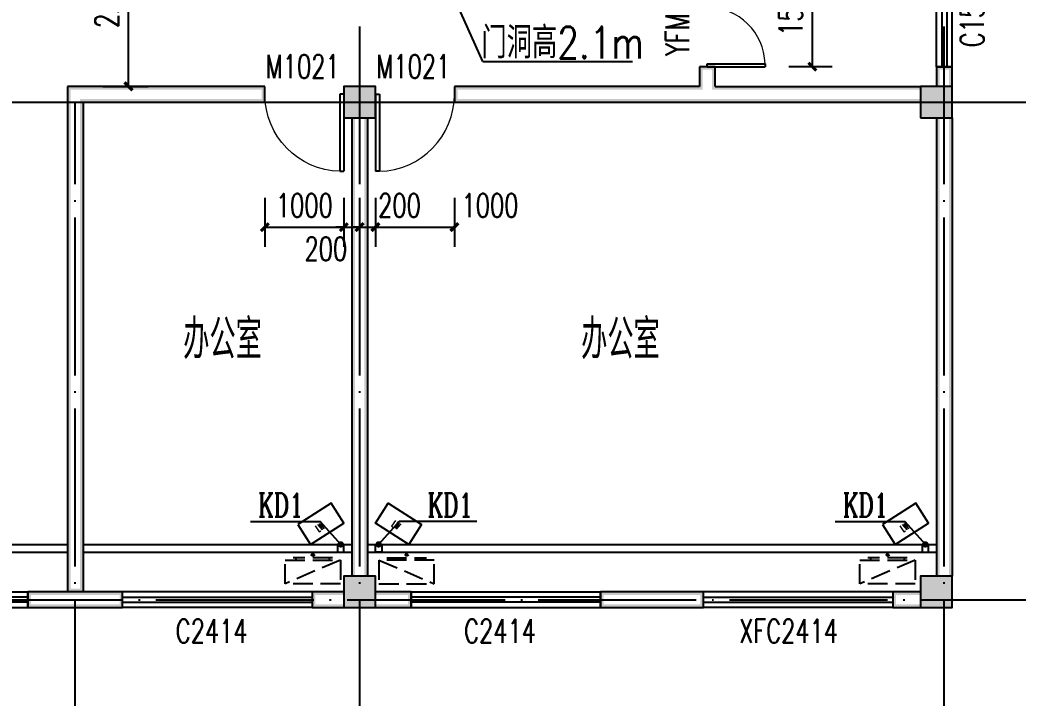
# Model space of a CAD drawing. Extents: x 5904849 to 6011887, y -826029 to -177002.
# Drawn here: x 5933714 to 5946348, y -482547 to -473960 of the extents above; entities that cross this region are included whole.
import ezdxf

# ---------------------------------------------------------------- set-up
doc = ezdxf.new("R2010")
doc.units = 0
doc.header["$LTSCALE"] = 1000
doc.header["$MEASUREMENT"] = 0
doc.linetypes.add('DASH', pattern=[0.35, 0.25, -0.1])
doc.linetypes.add('DOTE', pattern=[2.42, 2, -0.2, 0.02, -0.2])
doc.layers.get('0').update_dxf_attribs({"linetype": 'CONTINUOUS'})
doc.layers.get('Defpoints').update_dxf_attribs({"linetype": 'CONTINUOUS'})
for name, color, linetype in [('COLUMN', 9, 'CONTINUOUS'), ('DIM_SYMB', 3, 'CONTINUOUS'), ('DOTE', 252, 'CONTINUOUS'), ('PUB_DIM', 3, 'CONTINUOUS'), ('PUB_HATCH', 8, 'CONTINUOUS'), ('PUB_TEXT', 7, 'CONTINUOUS'), ('PUB_WALL', 9, 'CONTINUOUS'), ('WALL', 2, 'CONTINUOUS'), ('WINDOW', 4, 'CONTINUOUS'), ('WINDOW_TEXT', 7, 'CONTINUOUS'), ('厨卫布置', 6, 'CONTINUOUS'), ('填充', 251, 'CONTINUOUS'), ('排水', 221, 'CONTINUOUS')]:
    doc.layers.add(name, color=color, linetype=linetype)
doc.styles.add('_HZTXT', font='txt.shx', dxfattribs={"width": 0.8, "bigfont": 'HZTXT.shx'})
doc.styles.add('_TCH_DIM_T3', font='SIMPLEX', dxfattribs={"width": 0.705882, "bigfont": 'GBCBIG'})
doc.styles.add('_TCH_LABEL', font='COMPLEX', dxfattribs={"bigfont": 'GBCBIG'})
doc.styles.add('_TCH_WINDOW', font='SIMPLEX', dxfattribs={"height": 3.5, "bigfont": 'GBCBIG'})
doc.styles.add('DIM_FONT', font='SIMPLEX', dxfattribs={"width": 0.7, "bigfont": 'GBCBIG'})
doc.styles.add('schuco', font='sceie.shx', dxfattribs={"width": 0.7, "bigfont": 'sceic.shx'})
doc.dimstyles.new('_TCH_ARCH&&100', dxfattribs={"dimtxt": 297.5, "dimasz": 100, "dimexe": 250, "dimexo": 300, "dimgap": 126.25, "dimtad": 1, "dimdec": 0, "dimzin": 0, "dimdsep": 46, "dimtxsty": '_TCH_DIM_T3', "dimblk": 'ARCHTICK', "dimcen": 0.09, "dimclrt": 7, "dimazin": 2, "dimtfac": 1, "dimtdec": 0, "dimtix": 1, "dimtmove": 2, "dimatfit": 3, "dimfxl": 0, "dimtolj": 1, "dimtzin": 0, "dimarcsym": 0})

# ---------------------------------------------------------------- blocks, each defined once
blk = doc.blocks.new('_ArchTick')
at = {"color": 0, "linetype": 'ByBlock', "const_width": 0.4}
blk.add_lwpolyline([(-0.5, -0.5), (0.5, 0.5)], dxfattribs=at)
blk = doc.blocks.new('*D163')
at = {"layer": 'Defpoints', "color": 0}
for p in [(5943146, -473051), (5943744, -473051), (5943146, -474551)]:
    blk.add_point(p, dxfattribs=at)
at = {"layer": 'PUB_DIM', "color": 0, "lineweight": -2}
for p, q in [((5943446, -473051), (5943994, -473051)), ((5943744, -474551), (5943744, -473051)), ((5943446, -474551), (5943994, -474551))]:
    blk.add_line(p, q, dxfattribs=at)
at = {"layer": 'PUB_DIM', "color": 0, "lineweight": -2, "xscale": 100, "yscale": 100, "zscale": 100}
for p, rotation in [((5943744, -473051), 90), ((5943744, -474551), 270)]:
    blk.add_blockref('_ArchTick', p, dxfattribs=dict(at, rotation=rotation))
at = {"layer": 'PUB_DIM', "color": 7, "insert": (5943469, -473801), "char_height": 297.5, "attachment_point": 5, "rotation": 90, "style": '_TCH_DIM_T3'}
blk.add_mtext('\\A1;1500', dxfattribs=at)
blk = doc.blocks.new('*D868')
at = {"layer": 'Defpoints', "color": 0}
for p in [(5934464, -472601), (5935088, -472601), (5934464, -474801)]:
    blk.add_point(p, dxfattribs=at)
at = {"layer": 'PUB_DIM', "color": 0, "lineweight": -2}
for p, q in [((5934764, -472601), (5935338, -472601)), ((5935088, -474801), (5935088, -472601)), ((5934764, -474801), (5935338, -474801))]:
    blk.add_line(p, q, dxfattribs=at)
at = {"layer": 'PUB_DIM', "color": 0, "lineweight": -2, "xscale": 100, "yscale": 100, "zscale": 100}
for p, rotation in [((5935088, -472601), 90), ((5935088, -474801), 270)]:
    blk.add_blockref('_ArchTick', p, dxfattribs=dict(at, rotation=rotation))
at = {"layer": 'PUB_DIM', "color": 7, "insert": (5934813, -473701), "char_height": 297.5, "attachment_point": 5, "rotation": 90, "style": '_TCH_DIM_T3'}
blk.add_mtext('\\A1;2200', dxfattribs=at)
blk = doc.blocks.new('*D914')
at = {"layer": 'Defpoints', "color": 0}
for p in [(5938214, -475912), (5939214, -475912), (5939214, -476583)]:
    blk.add_point(p, dxfattribs=at)
at = {"layer": 'PUB_DIM', "color": 0, "lineweight": -2}
for p, q in [((5938214, -476212), (5938214, -476833)), ((5939214, -476212), (5939214, -476833)), ((5938214, -476583), (5939214, -476583))]:
    blk.add_line(p, q, dxfattribs=at)
at = {"layer": 'PUB_DIM', "color": 0, "lineweight": -2, "xscale": 100, "yscale": 100, "zscale": 100, "rotation": 180}
blk.add_blockref('_ArchTick', (5938214, -476583), dxfattribs=at)
at = {"layer": 'PUB_DIM', "color": 0, "lineweight": -2, "xscale": 100, "yscale": 100, "zscale": 100}
blk.add_blockref('_ArchTick', (5939214, -476583), dxfattribs=at)
at = {"layer": 'PUB_DIM', "color": 7, "insert": (5939664, -476308), "char_height": 297.5, "attachment_point": 5, "style": '_TCH_DIM_T3'}
blk.add_mtext('\\A1;1000', dxfattribs=at)
blk = doc.blocks.new('*D915')
at = {"layer": 'Defpoints', "color": 0}
for p in [(5938014, -475912), (5938214, -475912), (5938214, -476583)]:
    blk.add_point(p, dxfattribs=at)
at = {"layer": 'PUB_DIM', "color": 0, "lineweight": -2}
for p, q in [((5938014, -476212), (5938014, -476833)), ((5938214, -476212), (5938214, -476833)), ((5938014, -476583), (5937914, -476583)), ((5938014, -476583), (5938214, -476583)), ((5938214, -476583), (5938314, -476583))]:
    blk.add_line(p, q, dxfattribs=at)
at = {"layer": 'PUB_DIM', "color": 0, "lineweight": -2, "xscale": 100, "yscale": 100, "zscale": 100}
blk.add_blockref('_ArchTick', (5938014, -476583), dxfattribs=at)
at = {"layer": 'PUB_DIM', "color": 0, "lineweight": -2, "xscale": 100, "yscale": 100, "zscale": 100, "rotation": 180}
blk.add_blockref('_ArchTick', (5938214, -476583), dxfattribs=at)
at = {"layer": 'PUB_DIM', "color": 7, "insert": (5938518, -476308), "char_height": 297.5, "attachment_point": 5, "style": '_TCH_DIM_T3'}
blk.add_mtext('\\A1;200', dxfattribs=at)
blk = doc.blocks.new('*D916')
at = {"layer": 'Defpoints', "color": 0}
for p in [(5937814, -475912), (5938014, -475912), (5938014, -476583)]:
    blk.add_point(p, dxfattribs=at)
at = {"layer": 'PUB_DIM', "color": 0, "lineweight": -2}
for p, q in [((5937814, -476212), (5937814, -476833)), ((5938014, -476212), (5938014, -476833)), ((5937814, -476583), (5937714, -476583)), ((5937814, -476583), (5938014, -476583)), ((5938014, -476583), (5938114, -476583))]:
    blk.add_line(p, q, dxfattribs=at)
at = {"layer": 'PUB_DIM', "color": 0, "lineweight": -2, "xscale": 100, "yscale": 100, "zscale": 100}
blk.add_blockref('_ArchTick', (5937814, -476583), dxfattribs=at)
at = {"layer": 'PUB_DIM', "color": 0, "lineweight": -2, "xscale": 100, "yscale": 100, "zscale": 100, "rotation": 180}
blk.add_blockref('_ArchTick', (5938014, -476583), dxfattribs=at)
at = {"layer": 'PUB_DIM', "color": 7, "insert": (5937586, -476858), "char_height": 297.5, "attachment_point": 5, "style": '_TCH_DIM_T3'}
blk.add_mtext('\\A1;200', dxfattribs=at)
blk = doc.blocks.new('*D917')
at = {"layer": 'Defpoints', "color": 0}
for p in [(5936814, -475912), (5937814, -475912), (5937814, -476583)]:
    blk.add_point(p, dxfattribs=at)
at = {"layer": 'PUB_DIM', "color": 0, "lineweight": -2}
for p, q in [((5936814, -476212), (5936814, -476833)), ((5937814, -476212), (5937814, -476833)), ((5936814, -476583), (5937814, -476583))]:
    blk.add_line(p, q, dxfattribs=at)
at = {"layer": 'PUB_DIM', "color": 0, "lineweight": -2, "xscale": 100, "yscale": 100, "zscale": 100, "rotation": 180}
blk.add_blockref('_ArchTick', (5936814, -476583), dxfattribs=at)
at = {"layer": 'PUB_DIM', "color": 0, "lineweight": -2, "xscale": 100, "yscale": 100, "zscale": 100}
blk.add_blockref('_ArchTick', (5937814, -476583), dxfattribs=at)
at = {"layer": 'PUB_DIM', "color": 7, "insert": (5937314, -476308), "char_height": 297.5, "attachment_point": 5, "style": '_TCH_DIM_T3'}
blk.add_mtext('\\A1;1000', dxfattribs=at)
blk = doc.blocks.new('$WINLIB2D$00000001')
at = {"color": 0}
for points in [[(-0.5, 0.5), (-0.5, -0.5)], [(-0.5, 0.5), (0.5, 0.5)], [(0.5, -0.5), (0.5, 0.5)], [(0.5, 0.1667), (-0.5, 0.1667)], [(0.5, -0.1667), (-0.5, -0.1667)], [(-0.5, -0.5), (0.5, -0.5)]]:
    blk.add_lwpolyline(points, dxfattribs=at)
blk = doc.blocks.new('$DorLib2D$00000001')
for p, q in [((0.45, 0.975), (0.5, 0.975)), ((0.45, 0), (0.45, 0.975)), ((0.5, 0), (0.5, 0.975)), ((0.5, 0), (0.45, 0))]:
    blk.add_line(p, q)
at = {"lineweight": 13}
blk.add_arc((0.475, 0), 0.975, 91.4693, 180, dxfattribs=at)
blk = doc.blocks.new('$DorLib2D$00000002')
for p, q in [((-0.5, 0), (-0.5, 0.4875)), ((-0.475, 0.4875), (-0.5, 0.4875)), ((-0.475, 0), (-0.475, 0.4875)), ((0.475, 0), (0.475, 0.4875)), ((0.475, 0.4875), (0.5, 0.4875)), ((0.5, 0), (0.5, 0.4875)), ((-0.5, 0), (-0.475, 0)), ((0.5, 0), (0.475, 0))]:
    blk.add_line(p, q)
at = {"lineweight": 13}
for centre, start, end in [((-0.4875, 0), 0, 88.53072), ((0.4875, 0), 91.46928, 180)]:
    blk.add_arc(centre, 0.4875, start, end, dxfattribs=at)
blk = doc.blocks.new('$TCHSYS$WIN2D')
for p, q in [((-0.5, 0.5), (0.5, 0.5)), ((-0.5, 0.5), (-0.5, -0.5)), ((0.5, 0.5), (0.5, -0.5)), ((0.5, 0.1667), (-0.5, 0.1667)), ((0.5, -0.1667), (-0.5, -0.1667)), ((-0.5, -0.5), (0.5, -0.5))]:
    blk.add_line(p, q)
blk = doc.blocks.new('_FZH')
blk.add_lwpolyline([(-0.5, -0.5), (0.5, -0.5), (0.5, 0.5), (-0.5, 0.5)], close=True)
at = {"layer": 'PUB_HATCH'}
blk.add_solid([(-0.5, -0.5), (0.5, -0.5), (-0.5, 0.5), (0.5, 0.5)], dxfattribs=at)
blk = doc.blocks.new('A$C2E081725')
at = {"linetype": 'DASH'}
for p, q in [((700, 94), (0, 394)), ((600, 64), (100, 64)), ((138, 94), (138, 64)), ((350, 8), (327, 39)), ((350, 49), (350, 0)), ((350, 8), (373, 39)), ((563, 94), (563, 64))]:
    blk.add_line(p, q, dxfattribs=at)
blk.add_lwpolyline([(0, 394), (0, 94), (700, 94), (700, 394)], close=True, dxfattribs=at)

msp = doc.modelspace()

# ---------------------------------------------------------------- hatches: boundary and pattern name
at = {"layer": 'PUB_WALL', "linetype": 'ByBlock'}
for points in [[(5942514.3, -474551.4), (5942314.3, -474551.4), (5942354.3, -474591.4), (5942474.3, -474591.4)], [(5942314.3, -474551.4), (5942314.3, -474801.4), (5942354.3, -474841.4), (5942354.3, -474591.4)], [(5942514.3, -474801.4), (5942514.3, -474551.4), (5942474.3, -474591.4), (5942474.3, -474841.4)], [(5945514.3, -474551.4), (5945314.3, -474551.4), (5945354.3, -474591.4), (5945474.3, -474591.4)], [(5945314.3, -474801.4), (5945354.3, -474801.4), (5945354.3, -474591.4), (5945314.3, -474551.4)], [(5945474.3, -474801.4), (5945514.3, -474801.4), (5945514.3, -474551.4), (5945474.3, -474591.4)], [(5936814.3, -474801.4), (5934314.3, -474801.4), (5934354.3, -474841.4), (5936774.3, -474841.4)], [(5934314.3, -474801.4), (5934314.3, -481201.4), (5934354.3, -481201.4), (5934354.3, -474841.4)], [(5936814.3, -475001.4), (5936814.3, -474801.4), (5936774.3, -474841.4), (5936774.3, -474961.4)], [(5938214.3, -474801.4), (5937814.3, -474801.4), (5937854.3, -474841.4), (5938174.3, -474841.4)], [(5937814.3, -474801.4), (5937814.3, -475201.4), (5937854.3, -475161.4), (5937854.3, -474841.4)], [(5938214.3, -475201.4), (5938214.3, -474801.4), (5938174.3, -474841.4), (5938174.3, -475161.4)], [(5942314.3, -474801.4), (5939214.3, -474801.4), (5939254.3, -474841.4), (5942354.3, -474841.4)], [(5939214.3, -474801.4), (5939214.3, -475001.4), (5939254.3, -474961.4), (5939254.3, -474841.4)], [(5945114.3, -474841.4), (5945114.3, -474801.4), (5942514.3, -474801.4), (5942474.3, -474841.4)], [(5945514.3, -474801.4), (5945114.3, -474801.4), (5945154.3, -474841.4), (5945474.3, -474841.4)], [(5945114.3, -474801.4), (5945114.3, -475201.4), (5945154.3, -475161.4), (5945154.3, -474841.4)], [(5945514.3, -475201.4), (5945514.3, -474801.4), (5945474.3, -474841.4), (5945474.3, -475161.4)], [(5934514.3, -475001.4), (5936814.3, -475001.4), (5936774.3, -474961.4), (5934474.3, -474961.4)], [(5934514.3, -475001.4), (5934514.3, -481201.4), (5934474.3, -481201.4), (5934474.3, -474961.4)], [(5939214.3, -475001.4), (5942414.3, -475001.4), (5942414.3, -474961.4), (5939254.3, -474961.4)], [(5945114.3, -475001.4), (5945114.3, -474961.4), (5942414.3, -474961.4), (5942414.3, -475001.4)], [(5937814.3, -475201.4), (5938214.3, -475201.4), (5938174.3, -475161.4), (5937854.3, -475161.4)], [(5937914.3, -481001.4), (5937954.3, -481001.4), (5937954.3, -475201.4), (5937914.3, -475201.4)], [(5938074.3, -481001.4), (5938114.3, -481001.4), (5938114.3, -475201.4), (5938074.3, -475201.4)], [(5945114.3, -475201.4), (5945514.3, -475201.4), (5945474.3, -475161.4), (5945154.3, -475161.4)], [(5945314.3, -481001.4), (5945354.3, -481001.4), (5945354.3, -475201.4), (5945314.3, -475201.4)], [(5945474.3, -481001.4), (5945514.3, -481001.4), (5945514.3, -475201.4), (5945474.3, -475201.4)], [(5938214.3, -481001.4), (5937814.3, -481001.4), (5937854.3, -481041.4), (5938174.3, -481041.4)], [(5937814.3, -481001.4), (5937814.3, -481401.4), (5937854.3, -481361.4), (5937854.3, -481041.4)], [(5938214.3, -481401.4), (5938214.3, -481001.4), (5938174.3, -481041.4), (5938174.3, -481361.4)], [(5945514.3, -481001.4), (5945114.3, -481001.4), (5945154.3, -481041.4), (5945474.3, -481041.4)], [(5945114.3, -481001.4), (5945114.3, -481401.4), (5945154.3, -481361.4), (5945154.3, -481041.4)], [(5945514.3, -481401.4), (5945514.3, -481001.4), (5945474.3, -481041.4), (5945474.3, -481361.4)], [(5934414.3, -481201.4), (5933814.3, -481201.4), (5933854.3, -481241.4), (5934414.3, -481241.4)], [(5933814.3, -481201.4), (5933814.3, -481401.4), (5933854.3, -481361.4), (5933854.3, -481241.4)], [(5934514.3, -481201.4), (5934314.3, -481201.4), (5934314.3, -481161.4), (5934514.3, -481161.4)], [(5935014.3, -481201.4), (5934414.3, -481201.4), (5934414.3, -481241.4), (5934974.3, -481241.4)], [(5935014.3, -481401.4), (5935014.3, -481201.4), (5934974.3, -481241.4), (5934974.3, -481361.4)], [(5937814.3, -481241.4), (5937814.3, -481201.4), (5937414.3, -481201.4), (5937454.3, -481241.4)], [(5937414.3, -481201.4), (5937414.3, -481401.4), (5937454.3, -481361.4), (5937454.3, -481241.4)], [(5938214.3, -481201.4), (5938214.3, -481241.4), (5938624.3, -481241.4), (5938664.3, -481201.4)], [(5938664.3, -481401.4), (5938664.3, -481201.4), (5938624.3, -481241.4), (5938624.3, -481361.4)], [(5941714.3, -481201.4), (5941064.3, -481201.4), (5941104.3, -481241.4), (5941714.3, -481241.4)], [(5941064.3, -481201.4), (5941064.3, -481401.4), (5941104.3, -481361.4), (5941104.3, -481241.4)], [(5942364.3, -481201.4), (5941714.3, -481201.4), (5941714.3, -481241.4), (5942324.3, -481241.4)], [(5942364.3, -481401.4), (5942364.3, -481201.4), (5942324.3, -481241.4), (5942324.3, -481361.4)], [(5945114.3, -481241.4), (5945114.3, -481201.4), (5944764.3, -481201.4), (5944804.3, -481241.4)], [(5944764.3, -481201.4), (5944764.3, -481401.4), (5944804.3, -481361.4), (5944804.3, -481241.4)], [(5933814.3, -481401.4), (5934414.3, -481401.4), (5934414.3, -481361.4), (5933854.3, -481361.4)], [(5934414.3, -481401.4), (5935014.3, -481401.4), (5934974.3, -481361.4), (5934414.3, -481361.4)], [(5937814.3, -481401.4), (5937814.3, -481361.4), (5937454.3, -481361.4), (5937414.3, -481401.4)], [(5937814.3, -481401.4), (5938214.3, -481401.4), (5938174.3, -481361.4), (5937854.3, -481361.4)], [(5938214.3, -481361.4), (5938214.3, -481401.4), (5938664.3, -481401.4), (5938624.3, -481361.4)], [(5941064.3, -481401.4), (5941714.3, -481401.4), (5941714.3, -481361.4), (5941104.3, -481361.4)], [(5941714.3, -481401.4), (5942364.3, -481401.4), (5942324.3, -481361.4), (5941714.3, -481361.4)], [(5945114.3, -481401.4), (5945114.3, -481361.4), (5944804.3, -481361.4), (5944764.3, -481401.4)], [(5945114.3, -481401.4), (5945514.3, -481401.4), (5945474.3, -481361.4), (5945154.3, -481361.4)]]:
    msp.add_hatch(color=256, dxfattribs=at).paths.add_polyline_path(points)

# ---------------------------------------------------------------- linework, layer by layer
at = {"linetype": 'ByBlock'}
for p, q in [((5930914.3, -480601.4), (5934314.3, -480601.4)), ((5934514.3, -480601.4), (5937914.3, -480601.4)), ((5938114.3, -480601.4), (5941614.3, -480601.4)), ((5941614.3, -480601.4), (5945314.3, -480601.4))]:
    msp.add_line(p, q, dxfattribs=at)
at = {"layer": 'DIM_SYMB'}
for points in [[(5936631.6, -480311.5), (5937512.7, -480311.5), (5937774.3, -480601.4)], [(5939497, -480311.5), (5938515.9, -480311.5), (5938254.3, -480601.4)], [(5944031.6, -480311.5), (5944912.7, -480311.5), (5945174.3, -480601.4)]]:
    msp.add_lwpolyline(points, dxfattribs=at)
at = {"layer": 'DIM_SYMB', "const_width": 40}
for points in [[(5937760.9, -480586.5, 1), (5937787.7, -480616.2, 1)], [(5938267.7, -480586.5, 1), (5938240.9, -480616.2, 1)], [(5945160.9, -480586.5, 1), (5945187.7, -480616.2, 1)]]:
    msp.add_lwpolyline(points, format="xyb", close=True, dxfattribs=at)
at = {"layer": 'DOTE', "linetype": 'DOTE'}
for p, q in [((5938014.3, -483301.4), (5938014.3, -463801.4)), ((5945414.3, -483301.4), (5945414.3, -463801.4)), ((5920914.3, -475001.4), (5947914.3, -475001.4)), ((5922514.3, -475001.4), (5946314.3, -475001.4)), ((5934414.3, -483301.4), (5934414.3, -475001.4)), ((5920914.3, -481301.4), (5947914.3, -481301.4))]:
    msp.add_line(p, q, dxfattribs=at)
at = {"layer": 'PUB_DIM'}
for q in [(5938820.3, -472801.4), (5941466.1, -474484.5)]:
    msp.add_line((5939573.2, -474484.5), q, dxfattribs=at)
at = {"layer": 'WALL', "linetype": 'ByBlock'}
for p, q in [((5942514.3, -474551.4), (5942314.3, -474551.4)), ((5942314.3, -474551.4), (5942314.3, -474801.4)), ((5942514.3, -474801.4), (5942514.3, -474551.4)), ((5945514.3, -474551.4), (5945314.3, -474551.4)), ((5945314.3, -474551.4), (5945314.3, -474801.4)), ((5945514.3, -474801.4), (5945514.3, -474551.4)), ((5936814.3, -474801.4), (5934314.3, -474801.4)), ((5934314.3, -474801.4), (5934314.3, -481201.4)), ((5936814.3, -475001.4), (5936814.3, -474801.4)), ((5942314.3, -474801.4), (5939214.3, -474801.4)), ((5939214.3, -474801.4), (5939214.3, -475001.4)), ((5942514.3, -474801.4), (5945114.3, -474801.4)), ((5934514.3, -475001.4), (5936814.3, -475001.4)), ((5934514.3, -475001.4), (5934514.3, -481201.4)), ((5939214.3, -475001.4), (5942414.3, -475001.4)), ((5942414.3, -475001.4), (5945114.3, -475001.4)), ((5937914.3, -475201.4), (5937914.3, -481001.4)), ((5938114.3, -475201.4), (5938114.3, -481001.4)), ((5945314.3, -475201.4), (5945314.3, -481001.4)), ((5945514.3, -475201.4), (5945514.3, -481001.4)), ((5934414.3, -481201.4), (5933814.3, -481201.4)), ((5933814.3, -481201.4), (5933814.3, -481401.4)), ((5934514.3, -481201.4), (5934314.3, -481201.4)), ((5935014.3, -481201.4), (5934414.3, -481201.4)), ((5935014.3, -481401.4), (5935014.3, -481201.4)), ((5937814.3, -481201.4), (5937414.3, -481201.4)), ((5937414.3, -481201.4), (5937414.3, -481401.4)), ((5938664.3, -481201.4), (5938214.3, -481201.4)), ((5938664.3, -481401.4), (5938664.3, -481201.4)), ((5941714.3, -481201.4), (5941064.3, -481201.4)), ((5941064.3, -481201.4), (5941064.3, -481401.4)), ((5942364.3, -481201.4), (5941714.3, -481201.4)), ((5942364.3, -481401.4), (5942364.3, -481201.4)), ((5945114.3, -481201.4), (5944764.3, -481201.4)), ((5944764.3, -481201.4), (5944764.3, -481401.4)), ((5933814.3, -481401.4), (5934414.3, -481401.4)), ((5934414.3, -481401.4), (5935014.3, -481401.4)), ((5937414.3, -481401.4), (5937814.3, -481401.4)), ((5938214.3, -481401.4), (5938664.3, -481401.4)), ((5941064.3, -481401.4), (5941714.3, -481401.4)), ((5941714.3, -481401.4), (5942364.3, -481401.4)), ((5944764.3, -481401.4), (5945114.3, -481401.4))]:
    msp.add_line(p, q, dxfattribs=at)
at = {"layer": '厨卫布置'}
for points in [[(5937231.5, -480349), (5937393.6, -480601.4), (5937814.3, -480331.1), (5937652.2, -480078.7)], [(5938797.1, -480349), (5938635, -480601.4), (5938214.3, -480331.1), (5938376.4, -480078.7)], [(5944631.5, -480349), (5944793.6, -480601.4), (5945214.3, -480331.1), (5945052.2, -480078.7)]]:
    msp.add_lwpolyline(points, close=True, dxfattribs=at)
at = {"layer": '填充', "linetype": 'DASH', "ltscale": 500}
for p, q in [((5930914.3, -480701.4), (5934314.3, -480701.4)), ((5934514.3, -480701.4), (5937914.3, -480701.4)), ((5938114.3, -480701.4), (5941614.3, -480701.4)), ((5941614.3, -480701.4), (5945314.3, -480701.4))]:
    msp.add_line(p, q, dxfattribs=at)
at = {"layer": '排水'}
for points in [[(5937734.3, -480701.4), (5937814.3, -480701.4), (5937814.3, -480601.4), (5937734.3, -480601.4)], [(5938294.3, -480701.4), (5938214.3, -480701.4), (5938214.3, -480601.4), (5938294.3, -480601.4)], [(5945134.3, -480701.4), (5945214.3, -480701.4), (5945214.3, -480601.4), (5945134.3, -480601.4)]]:
    msp.add_lwpolyline(points, close=True, dxfattribs=at)

# ---------------------------------------------------------------- block references
at = {"layer": 'COLUMN', "linetype": 'ByBlock', "xscale": 400, "yscale": 400, "zscale": 400}
for p in [(5938014.3, -475001.4), (5945314.3, -475001.4), (5938014.3, -481201.4), (5945314.3, -481201.4)]:
    msp.add_blockref('_FZH', p, dxfattribs=at)
at = {"layer": 'WINDOW', "color": 0}
ref = msp.add_blockref('$DorLib2D$00000002', (5942414.3, -473801.4), dxfattribs=dict(at, xscale=-1500, yscale=-1500, zscale=-1500, rotation=90.00000000771509))
ref.add_attrib('A', 'YFM1521', (5942183.2, -474416.4), dxfattribs={"layer": 'WINDOW_TEXT', "color": 0, "height": 297.5, "rotation": 90, "style": '_TCH_WINDOW', "width": 0.705882})
at = {"layer": 'WINDOW', "linetype": 'ByBlock'}
ref = msp.add_blockref('$TCHSYS$WIN2D', (5945414.3, -473801.4), dxfattribs=dict(at, xscale=-1500, yscale=-199.9999982714653, zscale=-1500, rotation=269.9999998714003))
ref.add_attrib('A', 'C1514', (5945915.7, -474305.9), dxfattribs={"layer": 'WINDOW_TEXT', "linetype": 'ByBlock', "height": 297.5, "rotation": 90, "style": '_TCH_WINDOW', "width": 0.705882})
ref = msp.add_blockref('$DorLib2D$00000001', (5937314.3, -474901.4), dxfattribs=dict(at, xscale=1000, yscale=-1000, zscale=1000, rotation=359.9999999773698))
ref.add_attrib('A', 'M1021', (5936825.6, -474697.4), dxfattribs={"layer": 'WINDOW_TEXT', "linetype": 'ByBlock', "height": 297.5, "style": '_TCH_WINDOW', "width": 0.705882})
ref = msp.add_blockref('$DorLib2D$00000001', (5938714.3, -474901.4), dxfattribs=dict(at, xscale=-1000, yscale=-1000, zscale=-1000, rotation=1.42194545476079e-09))
ref.add_attrib('A', 'M1021', (5938225.6, -474697.4), dxfattribs={"layer": 'WINDOW_TEXT', "linetype": 'ByBlock', "height": 297.5, "rotation": 0, "style": '_TCH_WINDOW', "width": 0.705882})
ref = msp.add_blockref('$WINLIB2D$00000001', (5932614.3, -481301.4), dxfattribs=dict(at, xscale=-2400, yscale=-199.9999949552584, zscale=-2400, rotation=180.0000000001871))
ref.add_attrib('A', 'C2414', (5932086.8, -481847.4), dxfattribs={"layer": 'WINDOW_TEXT', "linetype": 'ByBlock', "height": 297.5, "style": '_TCH_WINDOW', "width": 0.705882})
ref = msp.add_blockref('$WINLIB2D$00000001', (5936214.3, -481301.4), dxfattribs=dict(at, xscale=2400, yscale=-200.0000048198272, zscale=2400, rotation=180.0000000469612))
ref.add_attrib('A', 'C2414', (5935686.8, -481847.4), dxfattribs={"layer": 'WINDOW_TEXT', "linetype": 'ByBlock', "height": 297.5, "rotation": 0, "style": '_TCH_WINDOW', "width": 0.705882})
ref = msp.add_blockref('$WINLIB2D$00000001', (5939864.3, -481301.4), dxfattribs=dict(at, xscale=-2400, yscale=-200.0000048198272, zscale=-2400, rotation=180.0000000469611))
ref.add_attrib('A', 'C2414', (5939336.8, -481847.4), dxfattribs={"layer": 'WINDOW_TEXT', "linetype": 'ByBlock', "height": 297.5, "rotation": 0, "style": '_TCH_WINDOW', "width": 0.705882})
ref = msp.add_blockref('$WINLIB2D$00000001', (5943564.3, -481301.4), dxfattribs=dict(at, xscale=2400, yscale=-200.0000067215879, zscale=2400, rotation=180.0000000596849))
ref.add_attrib('A', 'XFC2414', (5942818.3, -481847.4), dxfattribs={"layer": 'WINDOW_TEXT', "linetype": 'ByBlock', "height": 297.5, "rotation": 0, "style": '_TCH_WINDOW', "width": 0.705882})
at = {"layer": '厨卫布置', "xscale": -1, "rotation": 180}
for p in [(5937070.4, -480705.9), (5944346.1, -480705.9)]:
    msp.add_blockref('A$C2E081725', p, dxfattribs=at)
at = {"layer": '厨卫布置', "rotation": 180}
msp.add_blockref('A$C2E081725', (5938958.3, -480705.9), dxfattribs=at)

# ---------------------------------------------------------------- texts
at = {"style": 'schuco', "width": 0.7}
for p in [(5935779.6, -478253), (5940816.6, -478253)]:
    msp.add_text('办公室', height=500, dxfattribs=at).set_placement(p)
at = {"layer": 'PUB_DIM', "style": '_HZTXT', "width": 0.8}
msp.add_text('门洞高2.1m', height=400, dxfattribs=at).set_placement((5939555.5, -474446.1))
at = {"layer": 'PUB_TEXT', "style": '_TCH_LABEL', "width": 0.705882}
for p in [(5936727, -480251.4), (5938871.7, -480251.4), (5944127, -480251.4)]:
    msp.add_text('KD1', height=297.5, dxfattribs=at).set_placement(p)
at = {"layer": '厨卫布置', "style": 'DIM_FONT', "width": 0.494118}
for rotation, p in [(327.28331, (5938410.3, -480366.9)), (32.71669, (5937493.2, -480447.3)), (32.71669, (5944893.2, -480447.3))]:
    msp.add_text('LW', height=89.65, rotation=rotation, dxfattribs=at).set_placement(p)

# ---------------------------------------------------------------- dimensions: what is measured, and where the dimension line sits
at = {"layer": 'PUB_DIM', "color": 0}
for p1, p2, distance, picture, middle in [((5934464.3, -474801.4), (5934464.3, -472601.4), -623.2, '*D868', (5934812.5, -473701.4)), ((5943145.6, -474551.4), (5943145.6, -473051.4), -598.9, '*D163', (5943469.5, -473801.4)), ((5936814.3, -475912.2), (5937814.3, -475912.2), -671, '*D917', (5937314.3, -476308.2))]:
    dim = msp.add_aligned_dim(p1=p1, p2=p2, distance=distance, dimstyle='_TCH_ARCH&&100', dxfattribs=at)
    dim.commit()
    dim.dimension.update_dxf_attribs({"geometry": picture, "text_midpoint": middle})
for base, p1, p2, picture, middle in [((5938014.3, -476583.2), (5937814.3, -475912.2), (5938014.3, -475912.2), '*D916', (5937586.3, -476858.2)), ((5938214.3, -476583.2), (5938014.3, -475912.2), (5938214.3, -475912.2), '*D915', (5938518.2, -476308.2)), ((5939214.3, -476583.2), (5938214.3, -475912.2), (5939214.3, -475912.2), '*D914', (5939664.3, -476308.2))]:
    dim = msp.add_linear_dim(base=base, p1=p1, p2=p2, angle=360, dimstyle='_TCH_ARCH&&100', dxfattribs=at)
    dim.commit()
    dim.dimension.update_dxf_attribs({"geometry": picture, "text_midpoint": middle, "dimtype": 129})

doc.saveas('drawing.dxf')
